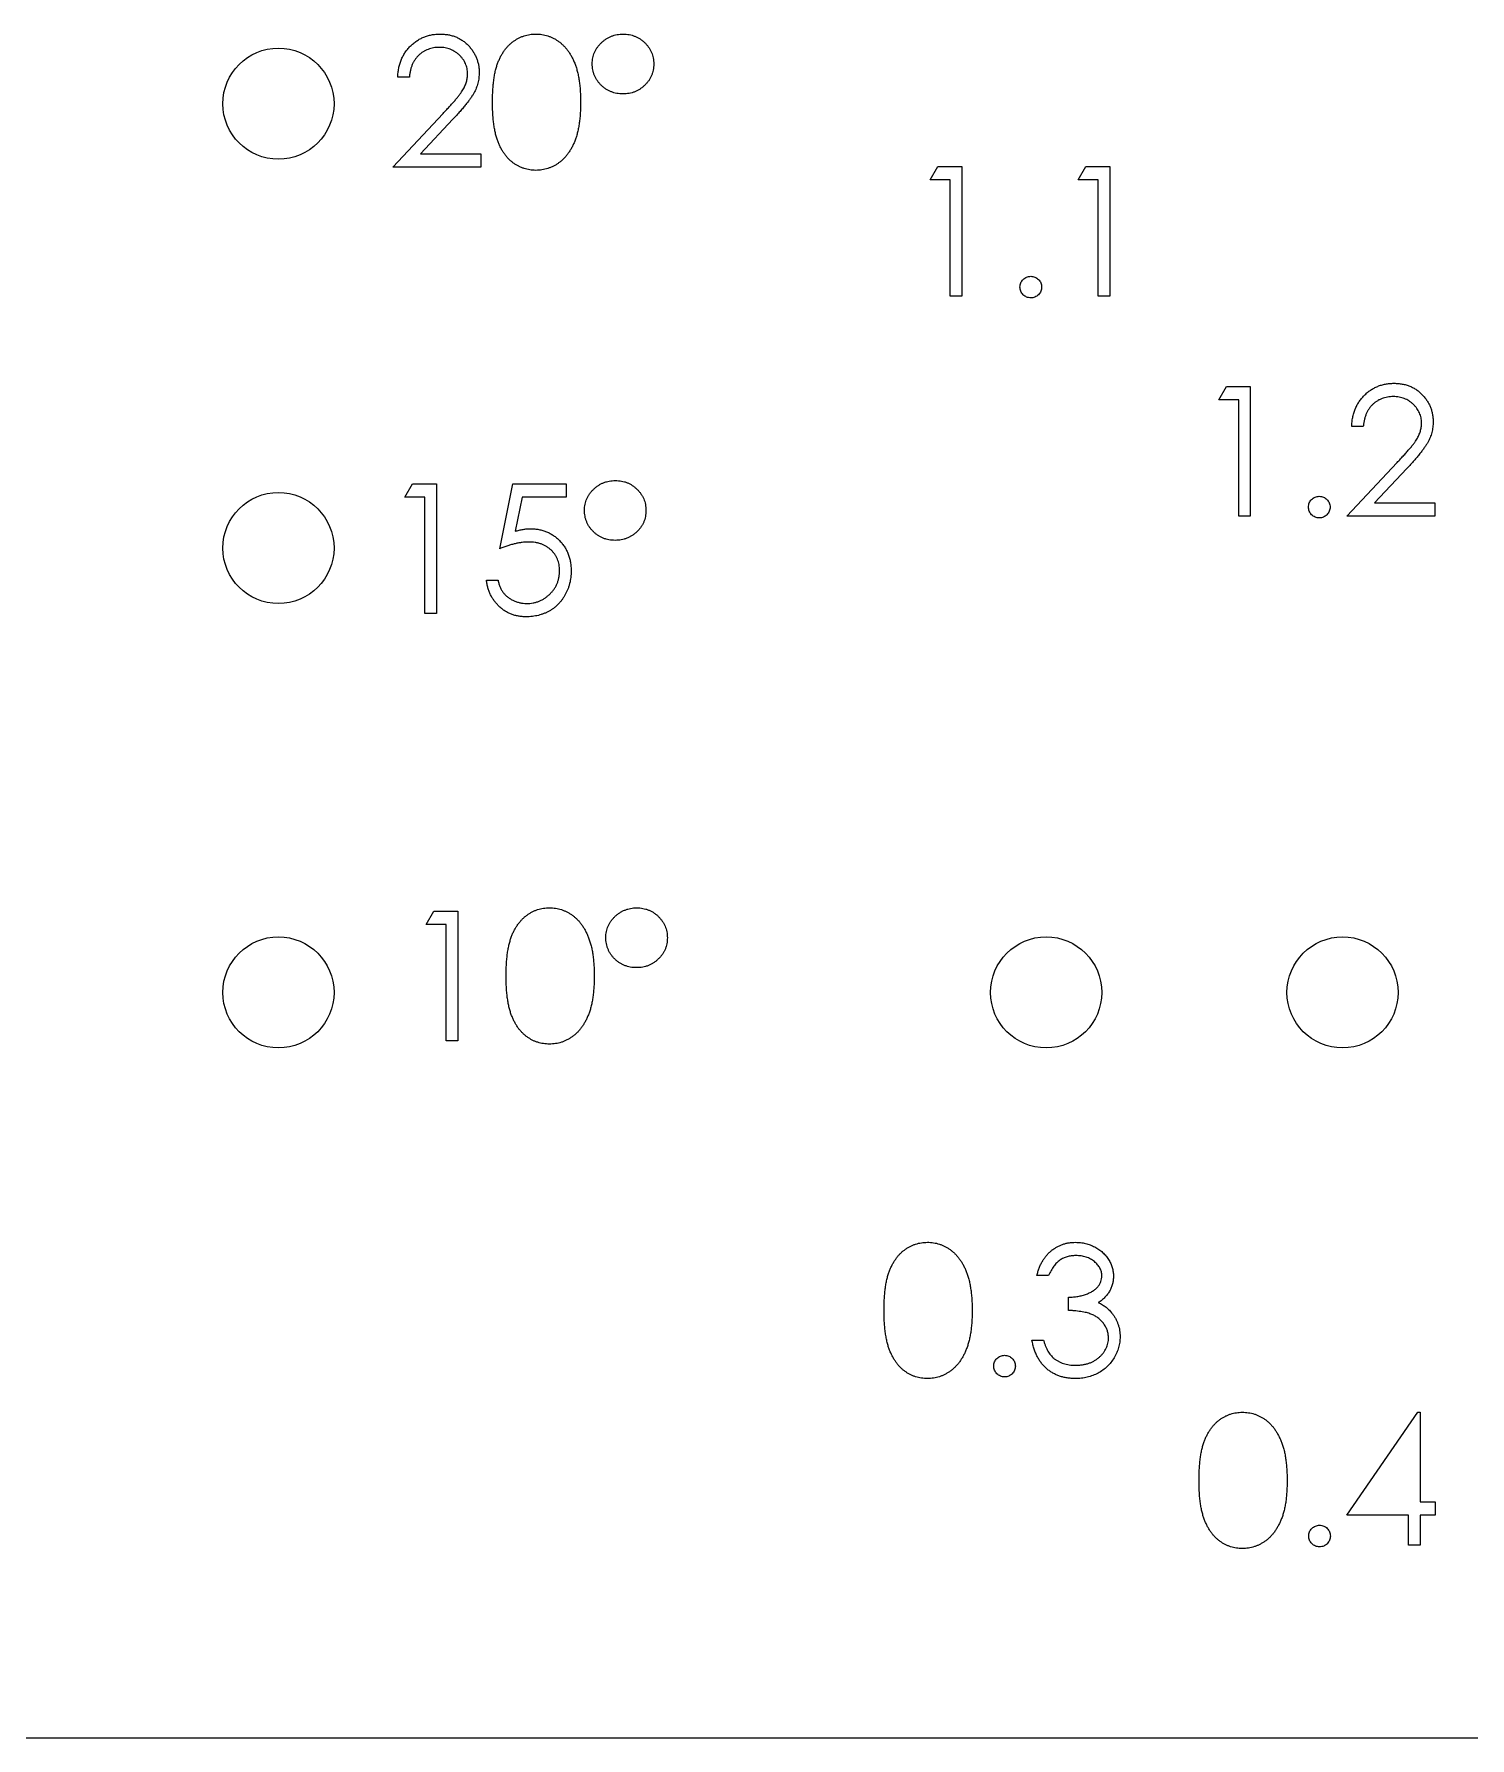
# Model space of a CAD drawing. Header units: millimetres. Extents: x -102 to 51, y -50 to 38.
# Drawn here: x -63.32 to -24.56, y -50.13 to -4.12 of the extents above; entities that cross this region are included whole.
import ezdxf

# ---------------------------------------------------------------- set-up
doc = ezdxf.new("R2010")
doc.units = ezdxf.units.MM

msp = doc.modelspace()

# ---------------------------------------------------------------- linework, layer by layer
at = {"color": 7, "linetype": 'Continuous', "lineweight": 25}
for p, q in [((-53.189, -5.287), (-53.504, -5.287)), ((-53.638, -7.71), (-52.281, -6.261)), ((-52.013, -6.416), (-52.889, -7.351)), ((-52.889, -7.351), (-51.26, -7.351)), ((-51.26, -7.351), (-51.26, -7.71)), ((-51.26, -7.71), (-53.638, -7.71)), ((-39.131, -8.059), (-38.925, -7.7)), ((-38.925, -7.7), (-38.278, -7.7)), ((-38.278, -7.7), (-38.278, -11.2)), ((-35.137, -8.059), (-34.932, -7.7)), ((-34.932, -7.7), (-34.285, -7.7)), ((-34.285, -7.7), (-34.285, -11.2)), ((-38.592, -8.059), (-39.131, -8.059)), ((-38.592, -11.2), (-38.592, -8.059)), ((-34.599, -8.059), (-35.137, -8.059)), ((-34.599, -11.2), (-34.599, -8.059)), ((-38.278, -11.2), (-38.592, -11.2)), ((-34.285, -11.2), (-34.599, -11.2)), ((-31.343, -14), (-31.137, -13.641)), ((-31.137, -13.641), (-30.49, -13.641)), ((-30.49, -13.641), (-30.49, -17.141)), ((-30.804, -14), (-31.343, -14)), ((-30.804, -17.141), (-30.804, -14)), ((-27.439, -14.718), (-27.753, -14.718)), ((-27.888, -17.141), (-26.53, -15.693)), ((-26.262, -15.848), (-27.138, -16.782)), ((-53.31, -16.626), (-53.104, -16.267)), ((-53.104, -16.267), (-52.457, -16.267)), ((-52.457, -16.267), (-52.457, -19.767)), ((-50.752, -18.017), (-50.393, -16.267)), ((-50.393, -16.267), (-48.957, -16.267)), ((-48.957, -16.267), (-48.957, -16.626)), ((-52.771, -16.626), (-53.31, -16.626)), ((-52.771, -19.767), (-52.771, -16.626)), ((-50.148, -16.626), (-50.336, -17.546)), ((-48.957, -16.626), (-50.148, -16.626)), ((-27.138, -16.782), (-25.509, -16.782)), ((-25.509, -16.782), (-25.509, -17.141)), ((-30.49, -17.141), (-30.804, -17.141)), ((-25.509, -17.141), (-27.888, -17.141)), ((-51.111, -18.869), (-50.797, -18.869)), ((-52.457, -19.767), (-52.771, -19.767)), ((-52.733, -28.165), (-52.527, -27.806)), ((-52.527, -27.806), (-51.88, -27.806)), ((-51.88, -27.806), (-51.88, -31.306)), ((-52.194, -28.165), (-52.733, -28.165)), ((-52.194, -31.306), (-52.194, -28.165)), ((-51.88, -31.306), (-52.194, -31.306)), ((-35.934, -37.646), (-36.248, -37.646)), ((-35.396, -38.589), (-35.396, -38.23)), ((-36.383, -39.396), (-36.069, -39.396)), ((-27.881, -44.12), (-25.97, -41.338)), ((-25.97, -41.338), (-25.906, -41.338)), ((-25.906, -41.338), (-25.906, -43.761)), ((-26.22, -44.12), (-27.881, -44.12)), ((-26.22, -44.928), (-26.22, -44.12)), ((-25.906, -43.761), (-25.502, -43.761)), ((-25.502, -44.12), (-25.906, -44.12)), ((-25.906, -44.12), (-25.906, -44.928)), ((-25.502, -43.761), (-25.502, -44.12)), ((-25.906, -44.928), (-26.22, -44.928)), ((-92.077, -50.133), (41.371, -50.133))]:
    msp.add_line(p, q, dxfattribs=at)
for centre in [(-56.724, -6), (-56.724, -18), (-56.724, -30), (-36, -30), (-28, -30)]:
    msp.add_circle(centre, 1.5, dxfattribs=at)
for points, knots in [([(-53.504, -5.287), (-53.501, -5.245), (-53.497, -5.163), (-53.479, -5.044), (-53.452, -4.93), (-53.414, -4.822), (-53.366, -4.719), (-53.31, -4.622), (-53.242, -4.531), (-53.166, -4.447), (-53.083, -4.37), (-52.994, -4.303), (-52.9, -4.247), (-52.802, -4.2), (-52.699, -4.165), (-52.591, -4.139), (-52.478, -4.123), (-52.401, -4.121), (-52.362, -4.12)], [0, 0, 0, 0, 0.068791, 0.135103, 0.198979, 0.261904, 0.323495, 0.385195, 0.446969, 0.509765, 0.572251, 0.633405, 0.693251, 0.752583, 0.812579, 0.873275, 0.93555, 1, 1, 1, 1]), ([(-52.362, -4.12), (-52.324, -4.121), (-52.248, -4.123), (-52.138, -4.138), (-52.033, -4.162), (-51.934, -4.195), (-51.841, -4.24), (-51.754, -4.294), (-51.671, -4.356), (-51.596, -4.429), (-51.528, -4.507), (-51.469, -4.591), (-51.418, -4.677), (-51.376, -4.767), (-51.345, -4.861), (-51.321, -4.957), (-51.308, -5.058), (-51.306, -5.126), (-51.305, -5.161)], [0, 0, 0, 0, 0.069475, 0.136517, 0.200789, 0.26383, 0.325735, 0.387291, 0.449509, 0.512968, 0.576275, 0.63758, 0.697903, 0.757172, 0.816599, 0.876653, 0.93729, 1, 1, 1, 1]), ([(-50.946, -5.961), (-50.946, -5.905), (-50.945, -5.796), (-50.938, -5.637), (-50.926, -5.489), (-50.91, -5.349), (-50.89, -5.22), (-50.864, -5.101), (-50.834, -4.991), (-50.8, -4.891), (-50.761, -4.798), (-50.718, -4.712), (-50.671, -4.632), (-50.621, -4.556), (-50.566, -4.487), (-50.509, -4.424), (-50.447, -4.367), (-50.381, -4.315), (-50.312, -4.27), (-50.241, -4.23), (-50.169, -4.195), (-50.094, -4.169), (-50.017, -4.146), (-49.938, -4.131), (-49.858, -4.122), (-49.803, -4.121), (-49.776, -4.12)], [0, 0, 0, 0, 0.068595, 0.133246, 0.194313, 0.251279, 0.304513, 0.354235, 0.400481, 0.443411, 0.484015, 0.523252, 0.561042, 0.5979, 0.633518, 0.668314, 0.702496, 0.736685, 0.770293, 0.803437, 0.835913, 0.86846, 0.900847, 0.933467, 0.966258, 1, 1, 1, 1]), ([(-49.776, -4.12), (-49.748, -4.121), (-49.692, -4.122), (-49.611, -4.131), (-49.531, -4.146), (-49.453, -4.168), (-49.377, -4.196), (-49.303, -4.23), (-49.231, -4.269), (-49.161, -4.316), (-49.094, -4.368), (-49.031, -4.427), (-48.971, -4.492), (-48.914, -4.562), (-48.862, -4.639), (-48.813, -4.722), (-48.768, -4.812), (-48.726, -4.907), (-48.689, -5.01), (-48.655, -5.121), (-48.629, -5.241), (-48.606, -5.368), (-48.589, -5.505), (-48.576, -5.65), (-48.57, -5.803), (-48.568, -5.908), (-48.568, -5.961)], [0, 0, 0, 0, 0.033788, 0.067194, 0.099862, 0.132567, 0.165151, 0.197913, 0.231319, 0.265083, 0.299255, 0.334399, 0.369943, 0.406284, 0.444064, 0.482998, 0.523354, 0.565537, 0.609613, 0.656391, 0.705885, 0.758325, 0.813832, 0.872795, 0.934722, 1, 1, 1, 1]), ([(-48.254, -4.921), (-48.253, -4.894), (-48.251, -4.84), (-48.24, -4.762), (-48.22, -4.686), (-48.193, -4.613), (-48.157, -4.544), (-48.116, -4.477), (-48.064, -4.414), (-48.007, -4.354), (-47.945, -4.299), (-47.879, -4.251), (-47.809, -4.211), (-47.737, -4.178), (-47.661, -4.152), (-47.583, -4.134), (-47.502, -4.122), (-47.447, -4.121), (-47.418, -4.12)], [0, 0, 0, 0, 0.063376, 0.124566, 0.185441, 0.245343, 0.305371, 0.366677, 0.429563, 0.494398, 0.559738, 0.623039, 0.685369, 0.747142, 0.808915, 0.871118, 0.934469, 1, 1, 1, 1]), ([(-47.418, -4.12), (-47.39, -4.121), (-47.335, -4.122), (-47.254, -4.134), (-47.176, -4.152), (-47.101, -4.178), (-47.03, -4.211), (-46.961, -4.251), (-46.895, -4.299), (-46.834, -4.354), (-46.778, -4.414), (-46.729, -4.478), (-46.687, -4.545), (-46.652, -4.615), (-46.626, -4.689), (-46.607, -4.766), (-46.595, -4.846), (-46.594, -4.9), (-46.593, -4.928)], [0, 0, 0, 0, 0.065527, 0.128875, 0.190543, 0.252313, 0.313091, 0.374945, 0.437802, 0.502322, 0.566778, 0.629416, 0.69043, 0.751186, 0.811411, 0.872678, 0.935563, 1, 1, 1, 1]), ([(-52.378, -4.479), (-52.406, -4.48), (-52.459, -4.481), (-52.538, -4.491), (-52.614, -4.508), (-52.685, -4.531), (-52.754, -4.561), (-52.819, -4.597), (-52.88, -4.641), (-52.937, -4.691), (-52.99, -4.746), (-53.037, -4.808), (-53.077, -4.874), (-53.113, -4.946), (-53.141, -5.024), (-53.163, -5.107), (-53.181, -5.195), (-53.186, -5.256), (-53.189, -5.287)], [0, 0, 0, 0, 0.064439, 0.126547, 0.186887, 0.245878, 0.304041, 0.362191, 0.420976, 0.48066, 0.5406, 0.600689, 0.661936, 0.724443, 0.789038, 0.856314, 0.926352, 1, 1, 1, 1]), ([(-51.619, -5.189), (-51.62, -5.165), (-51.621, -5.118), (-51.632, -5.049), (-51.649, -4.982), (-51.673, -4.918), (-51.704, -4.856), (-51.743, -4.798), (-51.787, -4.741), (-51.838, -4.688), (-51.895, -4.639), (-51.954, -4.596), (-52.017, -4.56), (-52.084, -4.531), (-52.153, -4.507), (-52.225, -4.491), (-52.301, -4.481), (-52.352, -4.48), (-52.378, -4.479)], [0, 0, 0, 0, 0.061965, 0.122122, 0.180988, 0.239933, 0.299906, 0.359989, 0.421776, 0.486576, 0.551535, 0.615018, 0.677259, 0.73973, 0.80305, 0.866495, 0.931973, 1, 1, 1, 1]), ([(-47.425, -5.736), (-47.454, -5.735), (-47.51, -5.734), (-47.592, -5.722), (-47.671, -5.704), (-47.746, -5.678), (-47.818, -5.645), (-47.887, -5.605), (-47.953, -5.557), (-48.014, -5.502), (-48.07, -5.442), (-48.119, -5.378), (-48.161, -5.31), (-48.194, -5.239), (-48.221, -5.164), (-48.24, -5.086), (-48.252, -5.005), (-48.253, -4.949), (-48.254, -4.921)], [0, 0, 0, 0, 0.0655549, 0.1294781, 0.1917174, 0.2530031, 0.3137968, 0.3751661, 0.43753, 0.5015448, 0.5651256, 0.6272731, 0.6882688, 0.7488016, 0.8097566, 0.8715944, 0.9344451, 1, 1, 1, 1]), ([(-46.593, -4.928), (-46.594, -4.956), (-46.595, -5.011), (-46.608, -5.091), (-46.626, -5.168), (-46.653, -5.242), (-46.688, -5.313), (-46.729, -5.38), (-46.78, -5.443), (-46.836, -5.503), (-46.898, -5.557), (-46.963, -5.605), (-47.032, -5.645), (-47.104, -5.679), (-47.18, -5.704), (-47.259, -5.722), (-47.341, -5.734), (-47.397, -5.735), (-47.425, -5.736)], [0, 0, 0, 0, 0.064644, 0.127202, 0.188677, 0.249283, 0.309724, 0.37042, 0.432638, 0.496759, 0.560989, 0.623519, 0.685051, 0.7465, 0.807773, 0.870178, 0.934271, 1, 1, 1, 1]), ([(-52.281, -6.261), (-52.248, -6.227), (-52.184, -6.161), (-52.094, -6.064), (-52.014, -5.974), (-51.942, -5.892), (-51.88, -5.815), (-51.825, -5.747), (-51.781, -5.684), (-51.733, -5.611), (-51.687, -5.522), (-51.647, -5.414), (-51.623, -5.302), (-51.62, -5.227), (-51.619, -5.189)], [0, 0, 0, 0, 0.110803, 0.212829, 0.306101, 0.390647, 0.466924, 0.534481, 0.593587, 0.644557, 0.7362, 0.825024, 0.911986, 1, 1, 1, 1]), ([(-51.305, -5.161), (-51.306, -5.209), (-51.31, -5.306), (-51.339, -5.448), (-51.383, -5.586), (-51.437, -5.696), (-51.492, -5.786), (-51.541, -5.859), (-51.598, -5.938), (-51.665, -6.023), (-51.74, -6.113), (-51.823, -6.21), (-51.915, -6.311), (-51.979, -6.38), (-52.013, -6.416)], [0, 0, 0, 0, 0.0987022, 0.1956723, 0.2924224, 0.3913425, 0.4444624, 0.5042288, 0.5703523, 0.6425458, 0.7222875, 0.8079211, 0.9004695, 1, 1, 1, 1]), ([(-49.776, -7.8), (-49.803, -7.799), (-49.858, -7.798), (-49.938, -7.789), (-50.017, -7.773), (-50.093, -7.752), (-50.168, -7.726), (-50.24, -7.692), (-50.31, -7.652), (-50.378, -7.608), (-50.443, -7.556), (-50.505, -7.499), (-50.563, -7.436), (-50.617, -7.366), (-50.668, -7.292), (-50.715, -7.211), (-50.758, -7.124), (-50.798, -7.031), (-50.833, -6.929), (-50.864, -6.819), (-50.888, -6.699), (-50.909, -6.57), (-50.926, -6.431), (-50.938, -6.283), (-50.945, -6.125), (-50.946, -6.017), (-50.946, -5.961)], [0, 0, 0, 0, 0.033787, 0.066622, 0.099285, 0.131361, 0.163585, 0.196104, 0.228902, 0.262158, 0.295991, 0.330218, 0.36506, 0.400951, 0.43762, 0.475708, 0.515381, 0.556414, 0.599765, 0.646424, 0.696431, 0.749782, 0.806573, 0.867436, 0.931887, 1, 1, 1, 1]), ([(-48.568, -5.961), (-48.568, -6.015), (-48.57, -6.119), (-48.576, -6.272), (-48.589, -6.416), (-48.605, -6.551), (-48.628, -6.679), (-48.655, -6.797), (-48.686, -6.908), (-48.724, -7.01), (-48.765, -7.105), (-48.81, -7.194), (-48.859, -7.277), (-48.911, -7.354), (-48.967, -7.426), (-49.028, -7.49), (-49.092, -7.549), (-49.159, -7.602), (-49.229, -7.648), (-49.301, -7.689), (-49.376, -7.722), (-49.452, -7.751), (-49.53, -7.773), (-49.61, -7.788), (-49.692, -7.798), (-49.748, -7.799), (-49.776, -7.8)], [0, 0, 0, 0, 0.065063, 0.126773, 0.185516, 0.240765, 0.29298, 0.34225, 0.388919, 0.432776, 0.474628, 0.514775, 0.553606, 0.591426, 0.628028, 0.663804, 0.698984, 0.733591, 0.767628, 0.801208, 0.834264, 0.866981, 0.89972, 0.932702, 0.966176, 1, 1, 1, 1]), ([(-36.708, -10.953), (-36.707, -10.933), (-36.705, -10.895), (-36.688, -10.839), (-36.66, -10.789), (-36.623, -10.745), (-36.579, -10.708), (-36.529, -10.68), (-36.473, -10.664), (-36.435, -10.662), (-36.416, -10.661)], [0, 0, 0, 0, 0.129097, 0.252046, 0.373905, 0.501038, 0.628171, 0.751376, 0.872426, 1, 1, 1, 1]), ([(-36.416, -11.244), (-36.436, -11.243), (-36.474, -11.241), (-36.528, -11.224), (-36.579, -11.197), (-36.624, -11.16), (-36.66, -11.115), (-36.688, -11.065), (-36.704, -11.01), (-36.707, -10.972), (-36.708, -10.953)], [0, 0, 0, 0, 0.127757, 0.249414, 0.372796, 0.500111, 0.62861, 0.750643, 0.873768, 1, 1, 1, 1]), ([(-36.416, -10.661), (-36.396, -10.662), (-36.358, -10.665), (-36.303, -10.68), (-36.253, -10.708), (-36.209, -10.745), (-36.172, -10.789), (-36.143, -10.839), (-36.128, -10.895), (-36.125, -10.933), (-36.124, -10.953)], [0, 0, 0, 0, 0.127519, 0.249986, 0.371792, 0.49887, 0.625948, 0.748492, 0.870959, 1, 1, 1, 1]), ([(-36.124, -10.953), (-36.126, -10.972), (-36.128, -11.01), (-36.143, -11.065), (-36.172, -11.115), (-36.208, -11.16), (-36.253, -11.197), (-36.303, -11.225), (-36.358, -11.241), (-36.396, -11.243), (-36.416, -11.244)], [0, 0, 0, 0, 0.126178, 0.248821, 0.37154, 0.499984, 0.627244, 0.749226, 0.872298, 1, 1, 1, 1]), ([(-27.753, -14.718), (-27.751, -14.676), (-27.747, -14.595), (-27.728, -14.475), (-27.701, -14.361), (-27.663, -14.253), (-27.616, -14.151), (-27.559, -14.054), (-27.492, -13.963), (-27.416, -13.879), (-27.333, -13.801), (-27.244, -13.735), (-27.15, -13.678), (-27.052, -13.631), (-26.948, -13.596), (-26.84, -13.57), (-26.727, -13.554), (-26.651, -13.552), (-26.612, -13.551)], [0, 0, 0, 0, 0.0687908, 0.1351033, 0.1989787, 0.2619043, 0.323495, 0.3851954, 0.4469692, 0.5097648, 0.5722506, 0.6334052, 0.6932512, 0.7525832, 0.8125793, 0.8732751, 0.9355499, 1, 1, 1, 1]), ([(-26.612, -13.551), (-26.573, -13.552), (-26.498, -13.554), (-26.388, -13.569), (-26.283, -13.593), (-26.184, -13.626), (-26.091, -13.671), (-26.003, -13.725), (-25.92, -13.787), (-25.846, -13.86), (-25.777, -13.939), (-25.718, -14.022), (-25.667, -14.108), (-25.625, -14.198), (-25.594, -14.292), (-25.571, -14.389), (-25.557, -14.489), (-25.555, -14.557), (-25.554, -14.592)], [0, 0, 0, 0, 0.069475, 0.136517, 0.200789, 0.26383, 0.325735, 0.387291, 0.449509, 0.512968, 0.576275, 0.63758, 0.697903, 0.757172, 0.816599, 0.876653, 0.93729, 1, 1, 1, 1]), ([(-26.628, -13.91), (-26.655, -13.911), (-26.709, -13.913), (-26.788, -13.922), (-26.863, -13.939), (-26.935, -13.963), (-27.003, -13.992), (-27.068, -14.029), (-27.129, -14.072), (-27.187, -14.122), (-27.24, -14.177), (-27.286, -14.239), (-27.327, -14.306), (-27.362, -14.378), (-27.391, -14.455), (-27.413, -14.538), (-27.43, -14.626), (-27.436, -14.687), (-27.439, -14.718)], [0, 0, 0, 0, 0.064439, 0.126547, 0.186887, 0.245878, 0.304041, 0.362191, 0.420976, 0.48066, 0.5406, 0.600689, 0.661936, 0.724443, 0.789038, 0.856314, 0.926352, 1, 1, 1, 1]), ([(-25.868, -14.62), (-25.869, -14.596), (-25.87, -14.549), (-25.881, -14.48), (-25.898, -14.413), (-25.922, -14.349), (-25.954, -14.288), (-25.992, -14.229), (-26.036, -14.172), (-26.088, -14.119), (-26.144, -14.071), (-26.204, -14.027), (-26.267, -13.991), (-26.333, -13.962), (-26.402, -13.939), (-26.475, -13.923), (-26.55, -13.913), (-26.601, -13.911), (-26.628, -13.91)], [0, 0, 0, 0, 0.061965, 0.122122, 0.180988, 0.239933, 0.299906, 0.359989, 0.421776, 0.486576, 0.551535, 0.615018, 0.677259, 0.73973, 0.80305, 0.866495, 0.931973, 1, 1, 1, 1]), ([(-26.53, -15.693), (-26.497, -15.658), (-26.434, -15.592), (-26.344, -15.495), (-26.263, -15.405), (-26.191, -15.323), (-26.129, -15.246), (-26.075, -15.178), (-26.031, -15.115), (-25.983, -15.043), (-25.937, -14.954), (-25.897, -14.845), (-25.873, -14.733), (-25.87, -14.658), (-25.868, -14.62)], [0, 0, 0, 0, 0.110803, 0.212829, 0.306101, 0.390647, 0.466924, 0.534481, 0.593587, 0.644557, 0.7362, 0.825024, 0.911986, 1, 1, 1, 1]), ([(-25.554, -14.592), (-25.556, -14.641), (-25.559, -14.737), (-25.588, -14.879), (-25.633, -15.017), (-25.687, -15.128), (-25.741, -15.217), (-25.79, -15.29), (-25.848, -15.369), (-25.915, -15.454), (-25.989, -15.544), (-26.072, -15.641), (-26.164, -15.742), (-26.229, -15.812), (-26.262, -15.848)], [0, 0, 0, 0, 0.098702, 0.195672, 0.292422, 0.391343, 0.444462, 0.504229, 0.570352, 0.642546, 0.722288, 0.807921, 0.90047, 1, 1, 1, 1]), ([(-48.464, -16.978), (-48.463, -16.95), (-48.461, -16.897), (-48.45, -16.818), (-48.43, -16.743), (-48.403, -16.67), (-48.367, -16.601), (-48.326, -16.534), (-48.274, -16.471), (-48.218, -16.411), (-48.155, -16.356), (-48.089, -16.308), (-48.019, -16.268), (-47.947, -16.235), (-47.871, -16.208), (-47.793, -16.191), (-47.712, -16.179), (-47.657, -16.178), (-47.629, -16.177)], [0, 0, 0, 0, 0.063376, 0.124566, 0.185441, 0.245343, 0.305371, 0.366677, 0.429563, 0.494398, 0.559738, 0.623039, 0.685369, 0.747142, 0.808915, 0.871118, 0.934469, 1, 1, 1, 1]), ([(-47.629, -16.177), (-47.6, -16.178), (-47.545, -16.179), (-47.464, -16.19), (-47.386, -16.209), (-47.311, -16.234), (-47.24, -16.268), (-47.171, -16.308), (-47.105, -16.356), (-47.045, -16.411), (-46.988, -16.471), (-46.939, -16.535), (-46.897, -16.602), (-46.862, -16.672), (-46.836, -16.746), (-46.818, -16.822), (-46.805, -16.902), (-46.804, -16.957), (-46.803, -16.985)], [0, 0, 0, 0, 0.065527, 0.128875, 0.190543, 0.252313, 0.313091, 0.374945, 0.437802, 0.502322, 0.566778, 0.629416, 0.69043, 0.751186, 0.811411, 0.872678, 0.935563, 1, 1, 1, 1]), ([(-47.636, -17.792), (-47.664, -17.792), (-47.72, -17.791), (-47.802, -17.779), (-47.881, -17.761), (-47.956, -17.735), (-48.028, -17.701), (-48.097, -17.661), (-48.163, -17.613), (-48.224, -17.558), (-48.28, -17.498), (-48.329, -17.435), (-48.371, -17.367), (-48.404, -17.296), (-48.431, -17.221), (-48.45, -17.143), (-48.462, -17.061), (-48.463, -17.006), (-48.464, -16.978)], [0, 0, 0, 0, 0.065555, 0.129478, 0.191717, 0.253003, 0.313797, 0.375166, 0.43753, 0.501545, 0.565126, 0.627273, 0.688269, 0.748802, 0.809757, 0.871594, 0.934445, 1, 1, 1, 1]), ([(-46.803, -16.985), (-46.804, -17.012), (-46.805, -17.067), (-46.818, -17.148), (-46.836, -17.225), (-46.863, -17.299), (-46.898, -17.37), (-46.939, -17.437), (-46.99, -17.5), (-47.046, -17.56), (-47.108, -17.614), (-47.173, -17.662), (-47.242, -17.702), (-47.315, -17.735), (-47.39, -17.761), (-47.469, -17.779), (-47.551, -17.791), (-47.607, -17.792), (-47.636, -17.792)], [0, 0, 0, 0, 0.064644, 0.127202, 0.188677, 0.249283, 0.309724, 0.37042, 0.432638, 0.496759, 0.560989, 0.623519, 0.685051, 0.7465, 0.807773, 0.870178, 0.934271, 1, 1, 1, 1]), ([(-28.92, -16.894), (-28.919, -16.875), (-28.916, -16.836), (-28.9, -16.781), (-28.872, -16.731), (-28.835, -16.686), (-28.791, -16.649), (-28.741, -16.622), (-28.685, -16.606), (-28.647, -16.604), (-28.628, -16.603)], [0, 0, 0, 0, 0.129097, 0.252046, 0.373905, 0.5010378, 0.6281707, 0.7513765, 0.872426, 1, 1, 1, 1]), ([(-28.628, -17.186), (-28.647, -17.185), (-28.686, -17.183), (-28.74, -17.166), (-28.791, -17.139), (-28.836, -17.102), (-28.872, -17.057), (-28.9, -17.007), (-28.916, -16.952), (-28.919, -16.914), (-28.92, -16.894)], [0, 0, 0, 0, 0.127757, 0.249414, 0.372796, 0.500111, 0.62861, 0.750643, 0.873768, 1, 1, 1, 1]), ([(-28.628, -16.603), (-28.608, -16.604), (-28.57, -16.606), (-28.515, -16.622), (-28.465, -16.649), (-28.42, -16.686), (-28.384, -16.731), (-28.355, -16.781), (-28.34, -16.836), (-28.337, -16.875), (-28.336, -16.894)], [0, 0, 0, 0, 0.127519, 0.249986, 0.371792, 0.49887, 0.625948, 0.748492, 0.870959, 1, 1, 1, 1]), ([(-28.336, -16.894), (-28.337, -16.914), (-28.34, -16.952), (-28.355, -17.007), (-28.384, -17.057), (-28.42, -17.102), (-28.465, -17.139), (-28.515, -17.166), (-28.57, -17.183), (-28.608, -17.185), (-28.628, -17.186)], [0, 0, 0, 0, 0.1261777, 0.2488206, 0.37154, 0.4999837, 0.6272442, 0.7492255, 0.872298, 1, 1, 1, 1]), ([(-50.336, -17.546), (-50.299, -17.536), (-50.227, -17.516), (-50.121, -17.494), (-50.021, -17.481), (-49.956, -17.479), (-49.924, -17.478)], [0, 0, 0, 0, 0.2750684, 0.5329015, 0.7739735, 1, 1, 1, 1]), ([(-49.924, -17.478), (-49.885, -17.479), (-49.808, -17.481), (-49.696, -17.497), (-49.588, -17.522), (-49.486, -17.557), (-49.389, -17.602), (-49.299, -17.658), (-49.212, -17.724), (-49.133, -17.799), (-49.06, -17.882), (-48.996, -17.971), (-48.942, -18.065), (-48.899, -18.166), (-48.864, -18.272), (-48.841, -18.384), (-48.825, -18.502), (-48.823, -18.582), (-48.823, -18.623)], [0, 0, 0, 0, 0.065808, 0.129394, 0.190894, 0.251281, 0.310815, 0.370371, 0.430768, 0.492881, 0.555104, 0.616067, 0.677256, 0.73826, 0.800762, 0.864778, 0.931045, 1, 1, 1, 1]), ([(-49.981, -17.837), (-50.008, -17.838), (-50.064, -17.839), (-50.15, -17.848), (-50.24, -17.862), (-50.334, -17.882), (-50.433, -17.907), (-50.536, -17.938), (-50.643, -17.975), (-50.715, -18.002), (-50.752, -18.017)], [0, 0, 0, 0, 0.102203, 0.211023, 0.3251, 0.446502, 0.573788, 0.708901, 0.850358, 1, 1, 1, 1]), ([(-49.137, -18.61), (-49.137, -18.582), (-49.139, -18.527), (-49.149, -18.446), (-49.167, -18.37), (-49.193, -18.298), (-49.225, -18.23), (-49.265, -18.166), (-49.312, -18.106), (-49.366, -18.051), (-49.425, -18), (-49.491, -17.957), (-49.561, -17.92), (-49.635, -17.889), (-49.715, -17.866), (-49.799, -17.849), (-49.888, -17.839), (-49.949, -17.838), (-49.981, -17.837)], [0, 0, 0, 0, 0.065351, 0.127916, 0.18836, 0.247216, 0.30563, 0.36377, 0.422661, 0.482687, 0.5433, 0.604118, 0.664965, 0.727413, 0.791468, 0.858055, 0.927037, 1, 1, 1, 1]), ([(-48.823, -18.623), (-48.823, -18.652), (-48.825, -18.708), (-48.831, -18.792), (-48.844, -18.875), (-48.862, -18.955), (-48.884, -19.034), (-48.911, -19.111), (-48.945, -19.186), (-48.981, -19.259), (-49.023, -19.329), (-49.068, -19.395), (-49.117, -19.457), (-49.169, -19.515), (-49.225, -19.568), (-49.285, -19.617), (-49.347, -19.663), (-49.414, -19.703), (-49.483, -19.74), (-49.556, -19.77), (-49.63, -19.797), (-49.708, -19.819), (-49.788, -19.836), (-49.871, -19.847), (-49.956, -19.856), (-50.014, -19.856), (-50.043, -19.856)], [0, 0, 0, 0, 0.044014, 0.087434, 0.130118, 0.172554, 0.214555, 0.256298, 0.298438, 0.340849, 0.382715, 0.423924, 0.464246, 0.504074, 0.543862, 0.583567, 0.623094, 0.663229, 0.703551, 0.743938, 0.784541, 0.82575, 0.867757, 0.910745, 0.954914, 1, 1, 1, 1]), ([(-50.025, -19.497), (-49.995, -19.497), (-49.936, -19.495), (-49.849, -19.483), (-49.765, -19.463), (-49.685, -19.435), (-49.608, -19.4), (-49.535, -19.355), (-49.464, -19.304), (-49.397, -19.245), (-49.337, -19.18), (-49.283, -19.11), (-49.238, -19.036), (-49.2, -18.959), (-49.172, -18.877), (-49.151, -18.792), (-49.139, -18.702), (-49.137, -18.641), (-49.137, -18.61)], [0, 0, 0, 0, 0.064207, 0.126425, 0.18768, 0.248216, 0.308305, 0.369661, 0.431699, 0.495947, 0.559758, 0.622295, 0.683911, 0.745092, 0.80674, 0.869087, 0.93329, 1, 1, 1, 1]), ([(-50.043, -19.856), (-50.078, -19.856), (-50.147, -19.854), (-50.247, -19.84), (-50.344, -19.82), (-50.436, -19.789), (-50.524, -19.751), (-50.608, -19.702), (-50.688, -19.647), (-50.763, -19.582), (-50.832, -19.511), (-50.894, -19.435), (-50.949, -19.353), (-50.997, -19.266), (-51.037, -19.174), (-51.069, -19.077), (-51.095, -18.975), (-51.105, -18.905), (-51.111, -18.869)], [0, 0, 0, 0, 0.065421, 0.128708, 0.190236, 0.250724, 0.310637, 0.370766, 0.431615, 0.493523, 0.555883, 0.617342, 0.678668, 0.740711, 0.802985, 0.866803, 0.932347, 1, 1, 1, 1]), ([(-50.797, -18.869), (-50.789, -18.903), (-50.774, -18.967), (-50.742, -19.057), (-50.702, -19.137), (-50.654, -19.209), (-50.598, -19.271), (-50.533, -19.327), (-50.461, -19.377), (-50.381, -19.419), (-50.296, -19.454), (-50.207, -19.478), (-50.117, -19.495), (-50.056, -19.497), (-50.025, -19.497)], [0, 0, 0, 0, 0.094687, 0.181994, 0.264377, 0.34218, 0.418618, 0.496509, 0.577369, 0.661511, 0.746733, 0.831258, 0.915206, 1, 1, 1, 1]), ([(-50.579, -29.557), (-50.578, -29.501), (-50.578, -29.392), (-50.571, -29.234), (-50.559, -29.085), (-50.543, -28.945), (-50.523, -28.816), (-50.497, -28.697), (-50.467, -28.587), (-50.433, -28.487), (-50.394, -28.394), (-50.351, -28.308), (-50.304, -28.228), (-50.254, -28.152), (-50.199, -28.084), (-50.142, -28.02), (-50.079, -27.963), (-50.014, -27.911), (-49.945, -27.866), (-49.874, -27.826), (-49.802, -27.791), (-49.727, -27.765), (-49.65, -27.742), (-49.571, -27.727), (-49.491, -27.718), (-49.436, -27.717), (-49.409, -27.716)], [0, 0, 0, 0, 0.068595, 0.133246, 0.194313, 0.251279, 0.304513, 0.354235, 0.400481, 0.443411, 0.484015, 0.523252, 0.561042, 0.5979, 0.633518, 0.668314, 0.702496, 0.736685, 0.770293, 0.803437, 0.835913, 0.86846, 0.900847, 0.933467, 0.966258, 1, 1, 1, 1]), ([(-49.409, -27.716), (-49.381, -27.717), (-49.325, -27.718), (-49.244, -27.727), (-49.164, -27.742), (-49.086, -27.764), (-49.01, -27.792), (-48.936, -27.826), (-48.864, -27.865), (-48.794, -27.912), (-48.727, -27.964), (-48.664, -28.023), (-48.604, -28.088), (-48.547, -28.158), (-48.495, -28.235), (-48.446, -28.318), (-48.401, -28.408), (-48.359, -28.503), (-48.322, -28.606), (-48.288, -28.717), (-48.261, -28.837), (-48.239, -28.964), (-48.222, -29.101), (-48.209, -29.246), (-48.202, -29.399), (-48.201, -29.504), (-48.201, -29.557)], [0, 0, 0, 0, 0.033788, 0.067194, 0.099862, 0.132567, 0.165151, 0.197913, 0.231319, 0.265083, 0.299255, 0.334399, 0.369943, 0.406284, 0.444064, 0.482998, 0.523354, 0.565537, 0.609613, 0.656391, 0.705885, 0.758325, 0.813832, 0.872795, 0.934722, 1, 1, 1, 1]), ([(-47.886, -28.517), (-47.886, -28.49), (-47.884, -28.436), (-47.873, -28.358), (-47.853, -28.282), (-47.826, -28.209), (-47.79, -28.14), (-47.749, -28.073), (-47.697, -28.01), (-47.64, -27.95), (-47.578, -27.895), (-47.512, -27.847), (-47.442, -27.807), (-47.369, -27.774), (-47.294, -27.748), (-47.216, -27.73), (-47.135, -27.718), (-47.08, -27.717), (-47.051, -27.716)], [0, 0, 0, 0, 0.063376, 0.124566, 0.185441, 0.245343, 0.305371, 0.366677, 0.429563, 0.494398, 0.559738, 0.623039, 0.685369, 0.747142, 0.808915, 0.871118, 0.934469, 1, 1, 1, 1]), ([(-47.051, -27.716), (-47.023, -27.717), (-46.968, -27.718), (-46.887, -27.73), (-46.809, -27.748), (-46.734, -27.774), (-46.663, -27.807), (-46.594, -27.847), (-46.528, -27.895), (-46.467, -27.95), (-46.411, -28.01), (-46.362, -28.074), (-46.32, -28.141), (-46.285, -28.211), (-46.259, -28.285), (-46.24, -28.362), (-46.228, -28.442), (-46.227, -28.496), (-46.226, -28.524)], [0, 0, 0, 0, 0.065527, 0.128875, 0.190543, 0.252313, 0.313091, 0.374945, 0.437802, 0.502322, 0.566778, 0.629416, 0.69043, 0.751186, 0.811411, 0.872678, 0.935563, 1, 1, 1, 1]), ([(-47.058, -29.332), (-47.087, -29.331), (-47.143, -29.33), (-47.225, -29.318), (-47.304, -29.3), (-47.379, -29.274), (-47.451, -29.241), (-47.52, -29.201), (-47.586, -29.153), (-47.647, -29.098), (-47.703, -29.038), (-47.752, -28.974), (-47.794, -28.906), (-47.827, -28.835), (-47.854, -28.76), (-47.873, -28.682), (-47.885, -28.601), (-47.886, -28.545), (-47.886, -28.517)], [0, 0, 0, 0, 0.065555, 0.129478, 0.191717, 0.253003, 0.313797, 0.375166, 0.43753, 0.501545, 0.565126, 0.627273, 0.688269, 0.748802, 0.809757, 0.871594, 0.934445, 1, 1, 1, 1]), ([(-46.226, -28.524), (-46.227, -28.552), (-46.228, -28.607), (-46.241, -28.687), (-46.259, -28.764), (-46.286, -28.839), (-46.321, -28.909), (-46.362, -28.976), (-46.412, -29.039), (-46.469, -29.099), (-46.531, -29.153), (-46.596, -29.202), (-46.665, -29.242), (-46.737, -29.275), (-46.813, -29.3), (-46.892, -29.318), (-46.974, -29.33), (-47.03, -29.331), (-47.058, -29.332)], [0, 0, 0, 0, 0.064644, 0.127202, 0.188677, 0.249283, 0.309724, 0.37042, 0.432638, 0.496759, 0.560989, 0.623519, 0.685051, 0.7465, 0.807773, 0.870178, 0.934271, 1, 1, 1, 1]), ([(-49.409, -31.396), (-49.436, -31.395), (-49.491, -31.394), (-49.571, -31.385), (-49.65, -31.37), (-49.726, -31.348), (-49.801, -31.322), (-49.873, -31.288), (-49.943, -31.248), (-50.011, -31.204), (-50.076, -31.152), (-50.138, -31.096), (-50.196, -31.032), (-50.25, -30.962), (-50.301, -30.888), (-50.347, -30.807), (-50.391, -30.72), (-50.43, -30.627), (-50.466, -30.525), (-50.497, -30.415), (-50.521, -30.295), (-50.542, -30.166), (-50.559, -30.027), (-50.571, -29.879), (-50.578, -29.721), (-50.578, -29.613), (-50.579, -29.557)], [0, 0, 0, 0, 0.033787, 0.066622, 0.099285, 0.131361, 0.163585, 0.196104, 0.228902, 0.262158, 0.295991, 0.330218, 0.36506, 0.400951, 0.43762, 0.475708, 0.515381, 0.556414, 0.599765, 0.646424, 0.696431, 0.749782, 0.806573, 0.867436, 0.931887, 1, 1, 1, 1]), ([(-48.201, -29.557), (-48.201, -29.611), (-48.202, -29.715), (-48.209, -29.868), (-48.222, -30.012), (-48.238, -30.148), (-48.261, -30.275), (-48.288, -30.393), (-48.319, -30.504), (-48.357, -30.607), (-48.398, -30.701), (-48.443, -30.79), (-48.492, -30.873), (-48.544, -30.95), (-48.6, -31.022), (-48.661, -31.086), (-48.725, -31.145), (-48.792, -31.198), (-48.862, -31.244), (-48.934, -31.285), (-49.009, -31.319), (-49.085, -31.347), (-49.163, -31.369), (-49.243, -31.384), (-49.325, -31.394), (-49.381, -31.395), (-49.409, -31.396)], [0, 0, 0, 0, 0.065063, 0.126773, 0.185516, 0.240765, 0.29298, 0.34225, 0.388919, 0.432776, 0.474628, 0.514775, 0.553606, 0.591426, 0.628028, 0.663804, 0.698984, 0.733591, 0.767628, 0.801208, 0.834264, 0.866981, 0.89972, 0.932702, 0.966176, 1, 1, 1, 1]), ([(-40.377, -38.59), (-40.376, -38.534), (-40.376, -38.425), (-40.369, -38.266), (-40.357, -38.117), (-40.341, -37.978), (-40.321, -37.849), (-40.295, -37.729), (-40.265, -37.62), (-40.23, -37.519), (-40.191, -37.427), (-40.149, -37.34), (-40.101, -37.26), (-40.051, -37.185), (-39.997, -37.116), (-39.94, -37.052), (-39.877, -36.996), (-39.812, -36.944), (-39.743, -36.898), (-39.672, -36.858), (-39.599, -36.824), (-39.524, -36.797), (-39.448, -36.775), (-39.369, -36.76), (-39.288, -36.75), (-39.234, -36.749), (-39.206, -36.749)], [0, 0, 0, 0, 0.068595, 0.133246, 0.194313, 0.251279, 0.304513, 0.354235, 0.400481, 0.443411, 0.484015, 0.523252, 0.561042, 0.5979, 0.633518, 0.668314, 0.702496, 0.736685, 0.770293, 0.803437, 0.835913, 0.86846, 0.900847, 0.933467, 0.966258, 1, 1, 1, 1]), ([(-39.206, -36.749), (-39.179, -36.749), (-39.123, -36.75), (-39.041, -36.76), (-38.961, -36.775), (-38.884, -36.797), (-38.808, -36.824), (-38.734, -36.858), (-38.661, -36.898), (-38.592, -36.945), (-38.525, -36.997), (-38.461, -37.055), (-38.402, -37.12), (-38.345, -37.191), (-38.293, -37.268), (-38.243, -37.351), (-38.199, -37.44), (-38.156, -37.536), (-38.119, -37.639), (-38.086, -37.75), (-38.059, -37.869), (-38.037, -37.997), (-38.02, -38.133), (-38.007, -38.278), (-38, -38.431), (-37.999, -38.536), (-37.998, -38.59)], [0, 0, 0, 0, 0.033788, 0.067194, 0.099862, 0.132567, 0.165151, 0.197913, 0.231319, 0.265083, 0.299255, 0.334399, 0.369943, 0.406284, 0.444064, 0.482998, 0.523354, 0.565537, 0.609613, 0.656391, 0.705885, 0.758325, 0.813832, 0.872795, 0.934722, 1, 1, 1, 1]), ([(-36.248, -37.646), (-36.24, -37.611), (-36.223, -37.542), (-36.189, -37.444), (-36.151, -37.351), (-36.105, -37.264), (-36.056, -37.184), (-35.999, -37.11), (-35.938, -37.042), (-35.87, -36.981), (-35.799, -36.926), (-35.723, -36.879), (-35.645, -36.839), (-35.564, -36.806), (-35.478, -36.78), (-35.391, -36.762), (-35.3, -36.751), (-35.238, -36.749), (-35.206, -36.749)], [0, 0, 0, 0, 0.072625, 0.141977, 0.208985, 0.273957, 0.336889, 0.398745, 0.460116, 0.520825, 0.580994, 0.640152, 0.698622, 0.757271, 0.816427, 0.876254, 0.937165, 1, 1, 1, 1]), ([(-35.206, -36.749), (-35.161, -36.75), (-35.07, -36.753), (-34.938, -36.778), (-34.81, -36.817), (-34.688, -36.872), (-34.575, -36.939), (-34.474, -37.019), (-34.387, -37.11), (-34.314, -37.211), (-34.257, -37.318), (-34.215, -37.429), (-34.189, -37.543), (-34.186, -37.62), (-34.184, -37.658)], [0, 0, 0, 0, 0.090254, 0.17854, 0.266093, 0.354631, 0.441886, 0.525747, 0.608114, 0.690197, 0.770821, 0.848326, 0.924012, 1, 1, 1, 1]), ([(-35.202, -37.108), (-35.242, -37.109), (-35.32, -37.112), (-35.432, -37.136), (-35.537, -37.174), (-35.616, -37.219), (-35.675, -37.264), (-35.717, -37.303), (-35.759, -37.346), (-35.796, -37.397), (-35.835, -37.451), (-35.869, -37.511), (-35.903, -37.576), (-35.924, -37.623), (-35.934, -37.646)], [0, 0, 0, 0, 0.122712, 0.239685, 0.351816, 0.463766, 0.520818, 0.579448, 0.640604, 0.705298, 0.773634, 0.844669, 0.920057, 1, 1, 1, 1]), ([(-34.498, -37.657), (-34.499, -37.638), (-34.5, -37.602), (-34.51, -37.549), (-34.526, -37.497), (-34.547, -37.448), (-34.576, -37.4), (-34.61, -37.355), (-34.651, -37.311), (-34.698, -37.27), (-34.749, -37.232), (-34.804, -37.199), (-34.862, -37.171), (-34.924, -37.147), (-34.989, -37.13), (-35.057, -37.117), (-35.129, -37.109), (-35.177, -37.108), (-35.202, -37.108)], [0, 0, 0, 0, 0.055275, 0.109966, 0.163247, 0.218076, 0.273301, 0.330909, 0.390995, 0.454176, 0.518862, 0.583311, 0.648517, 0.715031, 0.782502, 0.852323, 0.924928, 1, 1, 1, 1]), ([(-35.396, -38.23), (-35.352, -38.229), (-35.268, -38.227), (-35.144, -38.21), (-35.025, -38.186), (-34.915, -38.149), (-34.814, -38.106), (-34.727, -38.056), (-34.654, -38.001), (-34.596, -37.939), (-34.553, -37.873), (-34.521, -37.804), (-34.502, -37.731), (-34.5, -37.682), (-34.498, -37.657)], [0, 0, 0, 0, 0.110166, 0.215787, 0.318027, 0.417574, 0.51165, 0.596162, 0.672935, 0.74367, 0.810677, 0.874059, 0.936696, 1, 1, 1, 1]), ([(-34.184, -37.658), (-34.185, -37.695), (-34.188, -37.768), (-34.207, -37.873), (-34.24, -37.973), (-34.285, -38.067), (-34.343, -38.155), (-34.414, -38.236), (-34.497, -38.312), (-34.56, -38.356), (-34.593, -38.378)], [0, 0, 0, 0, 0.128068, 0.250608, 0.37063, 0.490072, 0.610375, 0.734313, 0.863217, 1, 1, 1, 1]), ([(-39.206, -40.428), (-39.234, -40.428), (-39.288, -40.427), (-39.369, -40.417), (-39.447, -40.402), (-39.524, -40.381), (-39.598, -40.354), (-39.67, -40.32), (-39.741, -40.281), (-39.809, -40.236), (-39.874, -40.185), (-39.936, -40.128), (-39.994, -40.064), (-40.047, -39.995), (-40.098, -39.92), (-40.145, -39.839), (-40.189, -39.753), (-40.228, -39.659), (-40.263, -39.558), (-40.294, -39.448), (-40.319, -39.328), (-40.34, -39.199), (-40.357, -39.06), (-40.368, -38.912), (-40.376, -38.754), (-40.376, -38.646), (-40.377, -38.59)], [0, 0, 0, 0, 0.033787, 0.066622, 0.099285, 0.131361, 0.163585, 0.196104, 0.228902, 0.262158, 0.295991, 0.330218, 0.36506, 0.400951, 0.43762, 0.475708, 0.515381, 0.556414, 0.599765, 0.646424, 0.696431, 0.749782, 0.806573, 0.867436, 0.931887, 1, 1, 1, 1]), ([(-37.998, -38.59), (-37.999, -38.643), (-38, -38.748), (-38.007, -38.9), (-38.02, -39.044), (-38.036, -39.18), (-38.058, -39.307), (-38.086, -39.426), (-38.117, -39.537), (-38.155, -39.639), (-38.196, -39.734), (-38.241, -39.823), (-38.289, -39.906), (-38.342, -39.983), (-38.398, -40.054), (-38.459, -40.119), (-38.522, -40.178), (-38.59, -40.231), (-38.66, -40.277), (-38.732, -40.318), (-38.807, -40.351), (-38.883, -40.38), (-38.961, -40.401), (-39.041, -40.417), (-39.123, -40.427), (-39.179, -40.428), (-39.206, -40.428)], [0, 0, 0, 0, 0.065063, 0.126773, 0.185516, 0.240765, 0.29298, 0.34225, 0.388919, 0.432776, 0.474628, 0.514775, 0.553606, 0.591426, 0.628028, 0.663804, 0.698984, 0.733591, 0.767628, 0.801208, 0.834264, 0.866981, 0.89972, 0.932702, 0.966176, 1, 1, 1, 1]), ([(-34.319, -39.329), (-34.32, -39.296), (-34.323, -39.231), (-34.347, -39.136), (-34.385, -39.043), (-34.439, -38.956), (-34.504, -38.875), (-34.58, -38.803), (-34.669, -38.744), (-34.75, -38.703), (-34.821, -38.675), (-34.883, -38.656), (-34.951, -38.64), (-35.027, -38.626), (-35.109, -38.613), (-35.198, -38.603), (-35.295, -38.594), (-35.361, -38.59), (-35.396, -38.589)], [0, 0, 0, 0, 0.066909, 0.133485, 0.201035, 0.271234, 0.34288, 0.413836, 0.485977, 0.56023, 0.599884, 0.644055, 0.691892, 0.744688, 0.801492, 0.862858, 0.929328, 1, 1, 1, 1]), ([(-34.593, -38.378), (-34.556, -38.396), (-34.482, -38.432), (-34.381, -38.502), (-34.29, -38.582), (-34.239, -38.645), (-34.214, -38.677)], [0, 0, 0, 0, 0.25388, 0.503009, 0.750291, 1, 1, 1, 1]), ([(-34.214, -38.677), (-34.197, -38.7), (-34.163, -38.746), (-34.122, -38.819), (-34.085, -38.894), (-34.056, -38.971), (-34.033, -39.05), (-34.017, -39.131), (-34.007, -39.214), (-34.005, -39.27), (-34.005, -39.299)], [0, 0, 0, 0, 0.128136, 0.254173, 0.378112, 0.501712, 0.623986, 0.747096, 0.872875, 1, 1, 1, 1]), ([(-35.216, -40.428), (-35.253, -40.427), (-35.327, -40.426), (-35.435, -40.414), (-35.538, -40.393), (-35.637, -40.364), (-35.731, -40.328), (-35.819, -40.282), (-35.904, -40.229), (-35.983, -40.167), (-36.057, -40.098), (-36.124, -40.02), (-36.184, -39.935), (-36.237, -39.842), (-36.285, -39.742), (-36.324, -39.633), (-36.359, -39.518), (-36.375, -39.438), (-36.383, -39.396)], [0, 0, 0, 0, 0.065541, 0.128963, 0.190377, 0.250092, 0.308548, 0.366398, 0.424542, 0.48317, 0.542243, 0.601739, 0.662506, 0.724856, 0.789128, 0.856346, 0.926295, 1, 1, 1, 1]), ([(-36.069, -39.396), (-36.061, -39.423), (-36.045, -39.476), (-36.018, -39.551), (-35.987, -39.62), (-35.954, -39.684), (-35.919, -39.742), (-35.88, -39.793), (-35.84, -39.84), (-35.81, -39.867), (-35.795, -39.88)], [0, 0, 0, 0, 0.14977, 0.291316, 0.425966, 0.55216, 0.671527, 0.786122, 0.895325, 1, 1, 1, 1]), ([(-34.005, -39.299), (-34.007, -39.348), (-34.01, -39.446), (-34.042, -39.59), (-34.092, -39.731), (-34.162, -39.866), (-34.248, -39.993), (-34.35, -40.106), (-34.468, -40.203), (-34.598, -40.284), (-34.74, -40.349), (-34.892, -40.394), (-35.051, -40.424), (-35.16, -40.427), (-35.216, -40.428)], [0, 0, 0, 0, 0.0796483, 0.1589217, 0.2396195, 0.3226094, 0.4060346, 0.4876021, 0.5696846, 0.6530361, 0.7374357, 0.8224778, 0.9097477, 1, 1, 1, 1]), ([(-35.21, -40.069), (-35.177, -40.069), (-35.113, -40.067), (-35.02, -40.056), (-34.931, -40.04), (-34.847, -40.015), (-34.769, -39.985), (-34.695, -39.946), (-34.626, -39.901), (-34.563, -39.849), (-34.506, -39.793), (-34.456, -39.734), (-34.413, -39.672), (-34.379, -39.608), (-34.352, -39.542), (-34.333, -39.473), (-34.32, -39.402), (-34.319, -39.353), (-34.319, -39.329)], [0, 0, 0, 0, 0.076072, 0.148752, 0.218403, 0.28576, 0.350598, 0.414964, 0.478069, 0.541761, 0.60435, 0.664075, 0.721464, 0.777587, 0.832644, 0.887844, 0.94346, 1, 1, 1, 1]), ([(-37.415, -40.092), (-37.414, -40.072), (-37.412, -40.033), (-37.395, -39.978), (-37.368, -39.928), (-37.331, -39.884), (-37.286, -39.846), (-37.236, -39.819), (-37.181, -39.803), (-37.143, -39.801), (-37.123, -39.8)], [0, 0, 0, 0, 0.129097, 0.252046, 0.373905, 0.501038, 0.628171, 0.751376, 0.872426, 1, 1, 1, 1]), ([(-37.123, -39.8), (-37.104, -39.801), (-37.066, -39.804), (-37.01, -39.819), (-36.96, -39.847), (-36.916, -39.884), (-36.879, -39.928), (-36.851, -39.978), (-36.835, -40.034), (-36.833, -40.072), (-36.832, -40.092)], [0, 0, 0, 0, 0.1275189, 0.2499859, 0.3717924, 0.4988704, 0.6259484, 0.7484917, 0.8709588, 1, 1, 1, 1]), ([(-35.795, -39.88), (-35.775, -39.895), (-35.736, -39.925), (-35.672, -39.964), (-35.605, -39.997), (-35.533, -40.023), (-35.458, -40.044), (-35.379, -40.058), (-35.296, -40.068), (-35.239, -40.069), (-35.21, -40.069)], [0, 0, 0, 0, 0.118271, 0.236178, 0.355663, 0.475904, 0.600127, 0.728608, 0.861313, 1, 1, 1, 1]), ([(-37.123, -40.383), (-37.143, -40.382), (-37.181, -40.38), (-37.236, -40.363), (-37.286, -40.336), (-37.331, -40.299), (-37.368, -40.254), (-37.395, -40.204), (-37.412, -40.149), (-37.414, -40.111), (-37.415, -40.092)], [0, 0, 0, 0, 0.127757, 0.249414, 0.372796, 0.500111, 0.62861, 0.750643, 0.873768, 1, 1, 1, 1]), ([(-36.832, -40.092), (-36.833, -40.111), (-36.835, -40.149), (-36.851, -40.204), (-36.879, -40.254), (-36.916, -40.299), (-36.96, -40.336), (-37.011, -40.364), (-37.066, -40.38), (-37.104, -40.382), (-37.123, -40.383)], [0, 0, 0, 0, 0.126178, 0.248821, 0.37154, 0.499984, 0.627244, 0.749226, 0.872298, 1, 1, 1, 1]), ([(-31.874, -43.179), (-31.874, -43.123), (-31.873, -43.014), (-31.866, -42.856), (-31.854, -42.707), (-31.838, -42.567), (-31.819, -42.438), (-31.792, -42.319), (-31.763, -42.209), (-31.728, -42.109), (-31.689, -42.016), (-31.647, -41.93), (-31.599, -41.85), (-31.549, -41.774), (-31.495, -41.706), (-31.437, -41.642), (-31.375, -41.585), (-31.31, -41.533), (-31.241, -41.488), (-31.17, -41.448), (-31.097, -41.413), (-31.022, -41.387), (-30.945, -41.364), (-30.867, -41.349), (-30.786, -41.34), (-30.732, -41.339), (-30.704, -41.338)], [0, 0, 0, 0, 0.068595, 0.133246, 0.194313, 0.251279, 0.304513, 0.354235, 0.400481, 0.443411, 0.484015, 0.523252, 0.561042, 0.5979, 0.633518, 0.668314, 0.702496, 0.736685, 0.770293, 0.803437, 0.835913, 0.86846, 0.900847, 0.933467, 0.966258, 1, 1, 1, 1]), ([(-30.704, -41.338), (-30.676, -41.339), (-30.621, -41.34), (-30.539, -41.349), (-30.459, -41.364), (-30.381, -41.386), (-30.305, -41.414), (-30.231, -41.448), (-30.159, -41.487), (-30.09, -41.534), (-30.023, -41.586), (-29.959, -41.645), (-29.899, -41.71), (-29.843, -41.78), (-29.791, -41.857), (-29.741, -41.94), (-29.697, -42.03), (-29.654, -42.125), (-29.617, -42.228), (-29.584, -42.339), (-29.557, -42.459), (-29.535, -42.586), (-29.517, -42.723), (-29.505, -42.868), (-29.498, -43.021), (-29.497, -43.126), (-29.496, -43.179)], [0, 0, 0, 0, 0.033788, 0.067194, 0.099862, 0.132567, 0.165151, 0.197913, 0.231319, 0.265083, 0.299255, 0.334399, 0.369943, 0.406284, 0.444064, 0.482998, 0.523354, 0.565537, 0.609613, 0.656391, 0.705885, 0.758325, 0.813832, 0.872795, 0.934722, 1, 1, 1, 1]), ([(-30.704, -45.018), (-30.732, -45.017), (-30.786, -45.016), (-30.867, -45.007), (-30.945, -44.992), (-31.021, -44.97), (-31.096, -44.944), (-31.168, -44.91), (-31.238, -44.87), (-31.307, -44.826), (-31.372, -44.774), (-31.434, -44.718), (-31.491, -44.654), (-31.545, -44.584), (-31.596, -44.51), (-31.643, -44.429), (-31.686, -44.342), (-31.726, -44.249), (-31.761, -44.147), (-31.792, -44.037), (-31.817, -43.917), (-31.838, -43.788), (-31.855, -43.649), (-31.866, -43.501), (-31.873, -43.343), (-31.874, -43.235), (-31.874, -43.179)], [0, 0, 0, 0, 0.033787, 0.066622, 0.099285, 0.131361, 0.163585, 0.196104, 0.228902, 0.262158, 0.295991, 0.330218, 0.36506, 0.400951, 0.43762, 0.475708, 0.515381, 0.556414, 0.599765, 0.646424, 0.696431, 0.749782, 0.806573, 0.867436, 0.931887, 1, 1, 1, 1]), ([(-29.496, -43.179), (-29.497, -43.233), (-29.498, -43.337), (-29.505, -43.49), (-29.517, -43.634), (-29.534, -43.77), (-29.556, -43.897), (-29.584, -44.015), (-29.614, -44.126), (-29.652, -44.228), (-29.694, -44.323), (-29.739, -44.412), (-29.787, -44.495), (-29.84, -44.572), (-29.896, -44.644), (-29.956, -44.708), (-30.02, -44.767), (-30.087, -44.82), (-30.158, -44.866), (-30.23, -44.907), (-30.305, -44.941), (-30.38, -44.969), (-30.459, -44.991), (-30.539, -45.006), (-30.621, -45.016), (-30.676, -45.017), (-30.704, -45.018)], [0, 0, 0, 0, 0.065063, 0.126773, 0.185516, 0.240765, 0.29298, 0.34225, 0.388919, 0.432776, 0.474628, 0.514775, 0.553606, 0.591426, 0.628028, 0.663804, 0.698984, 0.733591, 0.767628, 0.801208, 0.834264, 0.866981, 0.89972, 0.932702, 0.966176, 1, 1, 1, 1]), ([(-28.913, -44.681), (-28.912, -44.661), (-28.91, -44.623), (-28.893, -44.568), (-28.865, -44.517), (-28.828, -44.473), (-28.784, -44.436), (-28.734, -44.409), (-28.679, -44.393), (-28.641, -44.391), (-28.621, -44.389)], [0, 0, 0, 0, 0.129097, 0.252046, 0.373905, 0.501038, 0.628171, 0.751376, 0.872426, 1, 1, 1, 1]), ([(-28.621, -44.389), (-28.602, -44.391), (-28.563, -44.393), (-28.508, -44.408), (-28.458, -44.436), (-28.414, -44.473), (-28.377, -44.518), (-28.348, -44.567), (-28.333, -44.623), (-28.331, -44.661), (-28.329, -44.681)], [0, 0, 0, 0, 0.127519, 0.249986, 0.371792, 0.49887, 0.625948, 0.748492, 0.870959, 1, 1, 1, 1]), ([(-28.621, -44.973), (-28.641, -44.972), (-28.679, -44.97), (-28.733, -44.953), (-28.784, -44.926), (-28.829, -44.888), (-28.865, -44.843), (-28.893, -44.793), (-28.909, -44.739), (-28.912, -44.7), (-28.913, -44.681)], [0, 0, 0, 0, 0.127757, 0.249414, 0.372796, 0.500111, 0.62861, 0.750643, 0.873768, 1, 1, 1, 1]), ([(-28.329, -44.681), (-28.331, -44.7), (-28.333, -44.738), (-28.348, -44.794), (-28.377, -44.843), (-28.413, -44.889), (-28.458, -44.926), (-28.508, -44.953), (-28.563, -44.97), (-28.602, -44.972), (-28.621, -44.973)], [0, 0, 0, 0, 0.1261777, 0.2488206, 0.37154, 0.4999837, 0.6272442, 0.7492255, 0.872298, 1, 1, 1, 1])]:
    msp.add_open_spline(points, degree=3, knots=knots, dxfattribs=at)

doc.saveas('drawing.dxf')
